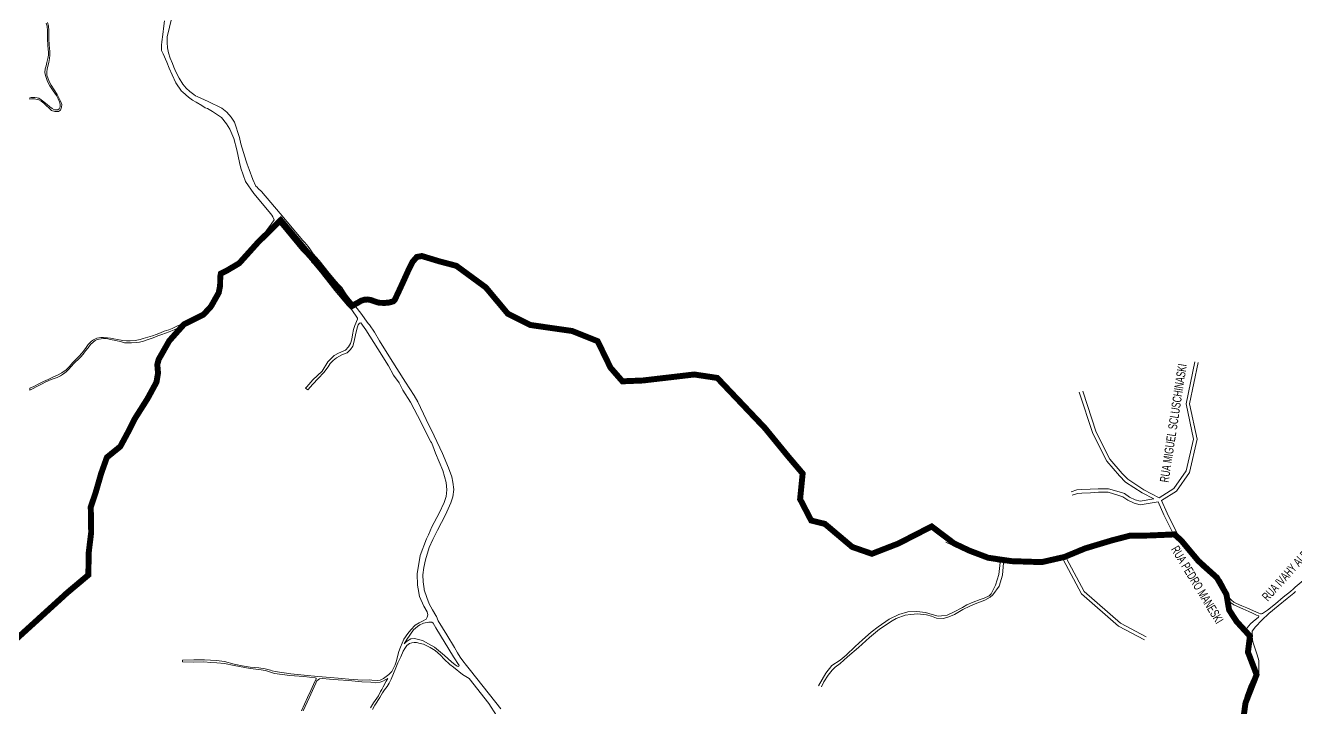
# Model space of a CAD drawing. Header units: millimetres. Extents: x 617885 to 663705, y 7172943 to 7234736.
# Drawn here: x 648715 to 650852, y 7196000 to 7197148 of the extents above; entities that cross this region are included whole.
import ezdxf

# ---------------------------------------------------------------- set-up
doc = ezdxf.new("R2010")
doc.units = ezdxf.units.MM
doc.layers.add('BAIRROS', color=12, linetype='Continuous')
doc.layers.add('TOP_VIAS 10.000', color=7, linetype='Continuous', lineweight=9)
doc.layers.add('VIAS', color=7, linetype='Continuous', lineweight=5)
doc.styles.add('LDUP', font='LDUP.SHX')

msp = doc.modelspace()

# ---------------------------------------------------------------- linework, layer by layer
at = {"layer": 'BAIRROS', "lineweight": 40, "ltscale": 0.3, "const_width": 10}
msp.add_lwpolyline([(650760.4, 7195952.3), (650768.1, 7196008.1), (650786.8, 7196055.7), (650772.2, 7196093.6), (650775.6, 7196120.6), (650753.1, 7196145.1), (650740.5, 7196164.5), (650736, 7196190.7), (650720, 7196218.8), (650688.8, 7196246.9), (650659.8, 7196281.6), (650648.5, 7196291.6), (650606.4, 7196289.8), (650572.9, 7196289.3), (650543.6, 7196281.7), (650498.3, 7196268.1), (650463.5, 7196253.7), (650425.2, 7196245), (650374.5, 7196246.6), (650335.1, 7196252.3), (650303.4, 7196264.3), (650277.6, 7196276.5), (650239.9, 7196305), (650183.9, 7196276.3), (650139.3, 7196259), (650106.2, 7196270.5), (650060.2, 7196309.3), (650037.2, 7196315), (650018.5, 7196351), (650022.8, 7196394.1), (649998.4, 7196422.8), (649959.6, 7196470.2), (649879.1, 7196554.9), (649840.3, 7196560.7), (649754, 7196550.6), (649719.5, 7196549.2), (649699.4, 7196572.2), (649677.8, 7196616.7), (649634.7, 7196633.9), (649564.2, 7196644), (649526.8, 7196662.7), (649489.5, 7196707.2), (649440, 7196743.5), (649410.8, 7196751.2), (649381.9, 7196760), (649373.4, 7196758.4), (649366.1, 7196750), (649359.5, 7196736.6), (649351, 7196717.8), (649341.3, 7196696.7), (649336.1, 7196685.9), (649333.6, 7196683.7), (649327.2, 7196681.8), (649319.4, 7196681.1), (649311.3, 7196681.3), (649308, 7196681.8), (649302, 7196683.8), (649296, 7196686), (649290.5, 7196686.9), (649285.3, 7196686.5), (649279.8, 7196684.8), (649275, 7196681.9), (649270.4, 7196679.5), (649268.5, 7196678), (649265, 7196676.2), (649144.3, 7196820.3), (649106, 7196782.8), (649074.5, 7196747.8), (649053.7, 7196735.5), (649043.7, 7196730.5), (649042.6, 7196725.1), (649042.4, 7196710), (649040, 7196698.1), (649027, 7196675.1), (649014.4, 7196661.4), (648981.8, 7196645.3), (648956.8, 7196617.3), (648939, 7196586.1), (648936.7, 7196577.4), (648937.9, 7196562.9), (648935.3, 7196547.7), (648920.1, 7196519.8), (648898.5, 7196485.7), (648887.2, 7196463.2), (648874.4, 7196439.5), (648851.9, 7196421.3), (648842.1, 7196393.9), (648833.2, 7196362.9), (648824.7, 7196337.7), (648825.1, 7196316), (648825.4, 7196295), (648821.2, 7196260.7), (648820.7, 7196223.4), (648785.2, 7196193.6), (648589.6, 7196015.6)], dxfattribs=at)
at = {"layer": 'VIAS', "color": 253}
for points in [[(650848.8, 7196200), (650851.7, 7196202.6), (650865.3, 7196213.9), (650894.4, 7196249.7), (650911.6, 7196283.5), (650935.7, 7196316.9), (650951.1, 7196326.2), (650976.4, 7196344), (651019.2, 7196368.3), (651038.1, 7196383.6), (651060.6, 7196412.1), (651082.4, 7196466.4), (651113.1, 7196518), (651156.2, 7196548.8), (651207.3, 7196575.5), (651349.2, 7196650.2), (651427.9, 7196675.2), (651529, 7196722.8), (651620.6, 7196816.3), (651776.1, 7197000.5), (651854.8, 7197074.9), (651890.1, 7197124.3), (651920.9, 7197187.9)], [(648949, 7197155.8), (648947.9, 7197147.3), (648946.1, 7197132.8), (648944.5, 7197120.1), (648943.8, 7197114.5), (648943.6, 7197111.1), (648944, 7197106), (648946.4, 7197100.4), (648952.9, 7197086.1), (648956.9, 7197075.8), (648961.8, 7197065.1), (648968, 7197051.2), (648977.6, 7197037.6), (648978.9, 7197036.5), (648984.5, 7197031.2), (648989.4, 7197027.2), (648995.8, 7197022.5), (649002.2, 7197018.9), (649011.8, 7197013.2), (649017.4, 7197009.5), (649021.4, 7197008.2), (649029.6, 7197002.9), (649044.7, 7196992.8), (649053, 7196982.6), (649058.9, 7196973.2), (649065.5, 7196957.6), (649070.5, 7196938.6), (649075.2, 7196917.2), (649077.1, 7196907.9), (649085.3, 7196885.6), (649099.1, 7196865), (649105.5, 7196857.8), (649127.3, 7196831.3), (649129.5, 7196828.6), (649131.4, 7196825.8), (649133.4, 7196821.1), (649128.5, 7196813.4), (649121.4, 7196804.4), (649114.1, 7196794.1), (649105.1, 7196784.8), (649094.7, 7196772.7), (649086.3, 7196762.2), (649076.5, 7196752.3), (649066.5, 7196743.9), (649059.2, 7196739.9), (649050.5, 7196736.5), (649043.9, 7196734.1), (649040.9, 7196730.3), (649039.2, 7196723.5), (649039.2, 7196716.3), (649039.4, 7196707.9), (649036.8, 7196698.7), (649034, 7196691.2), (649027.2, 7196677.2), (649025.9, 7196674.9), (649023.1, 7196671.5), (649020.3, 7196668.4), (649016.7, 7196664.5), (649010.9, 7196660.8), (649003.7, 7196656.6), (648996.7, 7196653.5), (648988.1, 7196650.6), (648981.2, 7196646.9), (648974.8, 7196644.2), (648968.3, 7196641.6), (648961.5, 7196638.3), (648956.1, 7196635.9), (648948.2, 7196633.3), (648942.3, 7196630.9)], [(648960, 7197156.7), (648957.3, 7197145.2), (648953.4, 7197128.8), (648953.4, 7197119), (648953.7, 7197110.5), (648955.7, 7197102.1), (648958.3, 7197093.1), (648962.3, 7197083.7), (648964.6, 7197077.8), (648967.9, 7197069.7), (648973.6, 7197059), (648979.7, 7197048.9), (648985.1, 7197042.5), (648991.3, 7197036.7), (648997.9, 7197031.8), (649001.1, 7197029.8), (649003.8, 7197028.5), (649016, 7197022.6), (649022.1, 7197020), (649030.3, 7197015.9), (649037.7, 7197012.5), (649045.1, 7197008.9), (649053.7, 7197001.9), (649061.1, 7196993.6), (649066.4, 7196985.2), (649074.8, 7196959.3), (649077.5, 7196948.6), (649086.4, 7196919.5), (649087.8, 7196914.4), (649091.1, 7196905.4), (649097.4, 7196888.5), (649102.7, 7196877.7), (649104.6, 7196875.8), (649106.4, 7196873.8), (649112.2, 7196868.8), (649143.2, 7196831.8), (649181.7, 7196786.3), (649185, 7196782.5), (649190.7, 7196775.9), (649193.6, 7196772), (649198.9, 7196763.5), (649209, 7196752.3), (649226.2, 7196731.4), (649237.8, 7196717.2), (649242.6, 7196711.8), (649247.2, 7196707), (649249, 7196704.2), (649253.7, 7196696.5), (649259.9, 7196687.9), (649279, 7196663.7), (649291.8, 7196646.5), (649293.8, 7196644), (649302.4, 7196631.7), (649310.9, 7196617.5), (649328.9, 7196587.7), (649354.3, 7196547.8), (649368.7, 7196525.4), (649375.4, 7196514.6), (649389.4, 7196485.2), (649402.5, 7196457.3), (649416.6, 7196427.5), (649426.5, 7196403.5), (649432.5, 7196388.7), (649434.3, 7196379.3), (649435.7, 7196367.3), (649434.3, 7196354.7), (649430.8, 7196344.8), (649421.9, 7196324.8), (649408.2, 7196299), (649400.2, 7196283.1), (649394.3, 7196269.4), (649387.9, 7196248.8), (649385.2, 7196235.7), (649383.8, 7196223.7), (649384.1, 7196211.7), (649385.8, 7196200)], [(648749.7, 7197152), (648751.3, 7197147), (648751.7, 7197138.8), (648752, 7197125.2), (648752.2, 7197114.8), (648753.2, 7197107.3), (648753.5, 7197103.4), (648753.3, 7197097.7), (648752.7, 7197092.5), (648751, 7197085.6), (648749.4, 7197079.9), (648748, 7197074.8), (648747.6, 7197068.6), (648748.4, 7197063.9), (648751.8, 7197053.4), (648755.8, 7197046.2), (648761.2, 7197037.8), (648766.8, 7197030), (648769.8, 7197024.4), (648772.2, 7197019.4), (648773, 7197015.1), (648773.1, 7197010.9), (648771.7, 7197007.6), (648769.2, 7197006.2), (648766.8, 7197006), (648763.8, 7197006.1), (648759.5, 7197008), (648755.7, 7197010.8), (648751.5, 7197014.9), (648746, 7197019.5), (648741.5, 7197022.6), (648737.5, 7197025.4), (648734.4, 7197026.2), (648730.4, 7197026.8), (648724.2, 7197026.7), (648721.9, 7197026.2), (648721.9, 7197023.9), (648724.7, 7197024.3), (648730.2, 7197024.4), (648737.1, 7197023), (648741.1, 7197020.4), (648745.6, 7197017.1), (648750.3, 7197012.9), (648754.3, 7197009.1), (648758.9, 7197005), (648764.3, 7197003.2), (648770.2, 7197003.3), (648773.9, 7197005.5), (648775.6, 7197010.4), (648776, 7197014.9), (648774, 7197020.5), (648768.2, 7197031.9), (648763.1, 7197039.8), (648757.9, 7197047.7), (648754.8, 7197053.5), (648751, 7197064.2), (648750.5, 7197069.4), (648751.1, 7197074.9), (648754.2, 7197085.7), (648755.1, 7197092.6), (648755.8, 7197097.7), (648755.7, 7197104), (648754.7, 7197115.1), (648754.4, 7197125.2), (648754.2, 7197138.9), (648753.5, 7197147.3), (648751.9, 7197153.1)], [(648913.6, 7196616.7), (648921.3, 7196619.3), (648929.6, 7196622.5), (648937.6, 7196625.5), (648944.1, 7196628.1), (648950.7, 7196630.1), (648956.9, 7196632.5), (648964.9, 7196635.7), (648969.7, 7196638.3), (648975.1, 7196640.4), (648980, 7196643.3), (648985.6, 7196646.1), (648995.2, 7196650.1), (649003.1, 7196653.7), (649010.5, 7196657.7), (649015.3, 7196661), (649019.3, 7196664), (649022.2, 7196666.9), (649025.7, 7196671.2), (649029.6, 7196676.6), (649043, 7196698.1), (649044.1, 7196703.4), (649045.6, 7196710.3), (649044, 7196720.7), (649044.1, 7196726.5), (649045.7, 7196730.2), (649049.6, 7196732.2), (649058, 7196734.5), (649066.8, 7196739), (649077.3, 7196746.9), (649084.4, 7196754.8), (649099.8, 7196773.2), (649107, 7196781.1), (649114.6, 7196788.7), (649125.4, 7196802.1), (649135.2, 7196812.3), (649137.7, 7196814.3), (649140.3, 7196814.7), (649142.4, 7196814), (649179.5, 7196769.5), (649185.9, 7196762.5), (649195, 7196752.5), (649196.4, 7196750.5), (649198.9, 7196747.6), (649200, 7196746.4), (649213.6, 7196729.8), (649216.2, 7196726.2), (649216.8, 7196725.5), (649221.2, 7196720.2), (649235.6, 7196702.1), (649256.7, 7196676.8), (649264.3, 7196669.5), (649273.5, 7196655.7), (649273.8, 7196655.3), (649273.5, 7196653.6), (649269.2, 7196643.2), (649266.9, 7196636.5), (649265.2, 7196627.6), (649263.9, 7196620.1), (649262, 7196613.1), (649258.7, 7196607.3), (649253.4, 7196601.5), (649241.8, 7196596.3), (649234.6, 7196592.4), (649223.7, 7196582), (649213.9, 7196566.5), (649198.5, 7196551.7), (649188.2, 7196539.7), (649186.2, 7196537.5), (649190.1, 7196535.1), (649198.2, 7196544.5), (649207.6, 7196553.9), (649217, 7196564.2), (649224, 7196573.7), (649227.8, 7196579), (649232.5, 7196584.1), (649238.5, 7196588.8), (649247.4, 7196593.5), (649256, 7196597), (649262.1, 7196602.8), (649265.6, 7196608.6), (649267.9, 7196616.9), (649270.4, 7196627.6), (649272.8, 7196639.2), (649274.9, 7196644.4), (649277.2, 7196647.3), (649279.2, 7196647.6), (649287.4, 7196635.8), (649307.8, 7196603.7), (649325.6, 7196575.1), (649334.2, 7196559.5), (649343.6, 7196546.4), (649350.1, 7196534.5), (649363, 7196513.9), (649380.7, 7196479.8), (649386.4, 7196468.2), (649397, 7196447.3), (649397.9, 7196446.1), (649400.6, 7196440.5), (649405, 7196428.1), (649417.5, 7196399), (649423.1, 7196379.2), (649423.7, 7196366.4), (649423, 7196355.2), (649419.6, 7196345.1), (649410.8, 7196327.3), (649398.5, 7196304.4), (649393.1, 7196291), (649389.9, 7196284.4), (649379, 7196256.2), (649374.3, 7196225.3), (649374.7, 7196206.4), (649375.7, 7196200), (649377.8, 7196187.1), (649385.4, 7196171), (649390.9, 7196161.5), (649392.1, 7196156.4), (649391, 7196152.2), (649389.2, 7196149.1), (649383, 7196145.6), (649380.6, 7196144.3), (649377.3, 7196142.6), (649370.8, 7196138.8), (649363.2, 7196131.2), (649358.2, 7196125), (649351.5, 7196115.6), (649345.9, 7196101.7), (649343.2, 7196094.5), (649341, 7196086.3), (649339.3, 7196078.7), (649337.1, 7196072.4), (649333.6, 7196065.5), (649331.4, 7196061.2), (649326.3, 7196055.8), (649322.1, 7196052.3), (649317.3, 7196049.1), (649311.8, 7196046.5), (649307.2, 7196046.1), (649297.7, 7196046.4), (649293, 7196046.8), (649281.6, 7196046.2), (649259.1, 7196048), (649241.1, 7196049.5), (649228.1, 7196050.9), (649206.6, 7196052.7), (649183.6, 7196055), (649161.2, 7196056.8), (649135.3, 7196060.7), (649129.9, 7196062.2), (649127, 7196063), (649118, 7196065.7), (649107.7, 7196067.1), (649092.9, 7196068.2), (649079.7, 7196070.5), (649065.9, 7196073.1), (649049.5, 7196077.8), (649036.2, 7196079.2), (649016.1, 7196080.4), (648997.9, 7196080.6), (648979.1, 7196080.3), (648978.9, 7196077.1), (648997.5, 7196076.7), (649015.2, 7196077), (649026.5, 7196076.3), (649036.8, 7196075.8), (649049.5, 7196074.4), (649066.2, 7196070.9), (649092.9, 7196065.8), (649107.5, 7196064.6), (649118.8, 7196062.8), (649134.2, 7196057.8), (649159.5, 7196054.4), (649183.4, 7196052.3), (649202.4, 7196050.5), (649204.3, 7196049.8), (649203.8, 7196048.3), (649201.9, 7196044.3), (649195, 7196029), (649189.5, 7196017), (649179.2, 7195994.7)], [(648804.5, 7196590.7), (648800.1, 7196586.5), (648794.3, 7196580.6), (648788.1, 7196573.4), (648783.1, 7196568.7), (648775.9, 7196563.7), (648768.8, 7196559.8), (648761.1, 7196556.3), (648753.1, 7196552.4), (648745.3, 7196549), (648737.1, 7196544.8), (648728.9, 7196540.7), (648721.9, 7196537.6), (648721.9, 7196534.2), (648726.9, 7196536.7), (648734, 7196540.6), (648742.8, 7196545.2), (648747.9, 7196547.9), (648753.9, 7196550.3), (648758.3, 7196552), (648763.3, 7196553.7), (648768.2, 7196555.9), (648774, 7196558.7), (648778.9, 7196562), (648783.2, 7196565.2), (648787, 7196569.2), (648792.4, 7196574.8), (648796.4, 7196579.1), (648799, 7196582), (648803.3, 7196585.9), (648807.6, 7196589.7), (648811.7, 7196594.6), (648816.1, 7196600.3), (648820.1, 7196605.6), (648824.5, 7196610.9), (648828.5, 7196615.1), (648832, 7196617.7), (648835.7, 7196619.4), (648842.3, 7196620.9), (648846.4, 7196621.1), (648851.3, 7196621), (648858.1, 7196619.6), (648867, 7196617.8), (648876.2, 7196615.5), (648881.6, 7196614.2), (648886.8, 7196614), (648893.5, 7196614.1), (648901.6, 7196614.7), (648907, 7196615.3), (648913.6, 7196616.7)], [(648841.6, 7196622.9), (648834.7, 7196621.6), (648829.2, 7196619.2)], [(648846.3, 7196622.7), (648841.6, 7196622.9)], [(648852.7, 7196622.5), (648846.3, 7196622.7)], [(648863.5, 7196620.5), (648858, 7196621.7), (648852.7, 7196622.5)], [(648884.7, 7196617.3), (648878.6, 7196618), (648869.7, 7196619.5), (648863.5, 7196620.5)], [(648920.9, 7196623.4), (648913.1, 7196621.4), (648907.6, 7196619.5), (648899.6, 7196618.1), (648890.8, 7196617.2), (648884.7, 7196617.3)], [(648928.4, 7196626), (648920.9, 7196623.4)], [(648934.9, 7196628), (648928.4, 7196626)], [(648942.3, 7196630.9), (648934.9, 7196628)], [(648820.3, 7196610.9), (648815.6, 7196604.2), (648810, 7196597)], [(648829.2, 7196619.2), (648825.7, 7196616.6), (648820.3, 7196610.9)], [(648810, 7196597), (648804.5, 7196590.7)], [(650682.8, 7196582.2), (650668, 7196511.3), (650680.7, 7196451.8), (650668.3, 7196398.4), (650647.5, 7196369.1), (650622.8, 7196353.3), (650597.2, 7196366.8), (650569.8, 7196384.5), (650560.3, 7196394), (650539.7, 7196418.3), (650516.5, 7196463.7), (650494.1, 7196532.7)], [(650733.4, 7196204.7), (650727.8, 7196214.5), (650698.2, 7196240.5), (650671.3, 7196273.5), (650652.9, 7196293.1), (650636.1, 7196327.3), (650626.7, 7196348.7), (650651.7, 7196364.6), (650673.9, 7196395.8), (650686.9, 7196451.7), (650674.1, 7196511.3), (650688.7, 7196581)], [(650488.4, 7196530.9), (650511, 7196461.4), (650534.7, 7196415), (650555.9, 7196389.9), (650566.1, 7196379.8), (650594.2, 7196361.6), (650613.6, 7196351.3), (650590.9, 7196347.6), (650582.6, 7196349.8), (650573.1, 7196354.5), (650564.3, 7196360.2), (650555.3, 7196363.4), (650537.5, 7196368.5), (650520.4, 7196368.5), (650506.7, 7196367.8), (650492.5, 7196367.2), (650484.1, 7196366.6), (650474.5, 7196363.4)], [(650476.3, 7196357.7), (650485.3, 7196360.6), (650492.9, 7196361.2), (650507, 7196361.8), (650520.5, 7196362.5), (650536.7, 7196362.5), (650553.5, 7196357.7), (650561.7, 7196354.7), (650570.2, 7196349.3), (650580.5, 7196344.1), (650590.6, 7196341.4), (650621.1, 7196346.5), (650630.7, 7196324.8), (650645.7, 7196294.1), (650615, 7196291.8), (650567.2, 7196291.2), (650488.6, 7196269), (650461.6, 7196255.4), (650424.9, 7196247.7), (650358.7, 7196249.9), (650329.7, 7196256.4), (650304.4, 7196266.3), (650266.2, 7196284)], [(650263.7, 7196278.6), (650302.1, 7196260.8), (650327.9, 7196250.7), (650355.1, 7196244.6), (650353.1, 7196224.3), (650347.6, 7196206.2), (650339.8, 7196191.7)], [(650731.8, 7196195.5), (650723.1, 7196210.6), (650693.9, 7196236.3), (650666.7, 7196269.5), (650649.2, 7196288.3), (650615.2, 7196285.8), (650568.1, 7196285.2), (650490.8, 7196263.3), (650466.7, 7196251.3), (650496.6, 7196195.6), (650557.7, 7196142.5), (650601, 7196119.4)], [(650353.4, 7196204.7), (650359, 7196223.1), (650361, 7196243.8), (650425.4, 7196241.6), (650461, 7196249.2), (650491.9, 7196191.8), (650554.3, 7196137.5), (650598.2, 7196114.1)], [(649385.8, 7196200), (649386, 7196198.5), (649390.1, 7196185.4), (649394.2, 7196174.7), (649399.7, 7196164.5), (649405.5, 7196155.4), (649406.3, 7196153.6), (649409.2, 7196146.2), (649423.7, 7196122.8), (649436.7, 7196101.6), (649441.8, 7196092.5), (649446.3, 7196085.3), (649450.8, 7196078.8), (649457, 7196071.1), (649463.9, 7196062.5), (649514.7, 7195998.2)], [(650353.4, 7196204.7), (650342.8, 7196190.2), (650338.6, 7196186), (650329.6, 7196181.2), (650316, 7196176.1), (650303.9, 7196170.9), (650292.5, 7196165.5), (650278.6, 7196157.1), (650268.6, 7196152.9), (650260.1, 7196150.3), (650248.2, 7196150.7), (650239.7, 7196153.8), (650231.1, 7196156.3), (650216.2, 7196157.9), (650204.9, 7196156.9), (650195.2, 7196155.5), (650180.4, 7196150.1), (650173.4, 7196146), (650152.1, 7196132.3), (650135.1, 7196118.4), (650117, 7196101.5), (650098.3, 7196085.4), (650086.2, 7196074.2), (650077.3, 7196068.2), (650072.4, 7196063.1), (650066, 7196054.8), (650058.4, 7196043.7), (650054.5, 7196035.2)], [(650770.4, 7196123), (650765.5, 7196127.3), (650763.2, 7196129.8), (650760.3, 7196132.9), (650757.4, 7196137.4), (650750.6, 7196146.1), (650744.2, 7196156.8), (650739.4, 7196165.4), (650737.1, 7196171.6), (650735.6, 7196178.8), (650734.5, 7196185.9), (650732.7, 7196192.7), (650731.8, 7196195.5)], [(650733.4, 7196204.7), (650735.5, 7196195.8), (650737.4, 7196190.3), (650741, 7196184.5), (650744.4, 7196181), (650748.2, 7196177.8), (650752.7, 7196175.5), (650761.7, 7196171.5), (650770.5, 7196168), (650781.7, 7196163.1)], [(650768.1, 7195985.6), (650768.8, 7195987.9), (650769.9, 7195997.7), (650771.3, 7196006.4), (650779, 7196029.5), (650787.1, 7196046.9), (650790.8, 7196054.1), (650790.5, 7196079.6), (650787.6, 7196089.2), (650783.8, 7196100.7), (650780.6, 7196110.8), (650779.3, 7196119.4), (650779.3, 7196128.6), (650785, 7196136.1), (650795.6, 7196147.1), (650807.6, 7196158.7), (650822.9, 7196171.3), (650838.4, 7196183.7), (650849.6, 7196192.8), (650852.4, 7196195.4)], [(650796.5, 7196158.4), (650805, 7196164.3), (650818.4, 7196174.9), (650831.3, 7196185.8), (650843.6, 7196195.7), (650848.8, 7196200)], [(650049.5, 7196036.8), (650055.5, 7196047.3), (650061.9, 7196058.2), (650071.8, 7196070.9), (650085.7, 7196079.9), (650096, 7196088.3), (650111.4, 7196103.1), (650123.7, 7196114), (650138.3, 7196127.4), (650149.8, 7196136.2), (650168.5, 7196148.8), (650184.5, 7196156.7), (650199.6, 7196161.2), (650215, 7196162.1), (650229.7, 7196160.3), (650240.9, 7196156.7), (650251, 7196154.3), (650256.7, 7196154.6), (650265.8, 7196155.8), (650276.7, 7196160.6), (650291.7, 7196168.4), (650299, 7196172.9), (650309.8, 7196177.8), (650321.3, 7196182.3), (650328.3, 7196184.4), (650336.5, 7196188.4), (650339.8, 7196191.7)], [(650769, 7196131.3), (650766.3, 7196132.3), (650762.9, 7196135.1), (650760.8, 7196138.3), (650754.8, 7196147.5), (650748.9, 7196155.7), (650745, 7196162.2), (650741.8, 7196169.5), (650740.4, 7196174.2), (650739.6, 7196178), (650739.6, 7196179.1), (650740.9, 7196179), (650742.8, 7196177.2)], [(650742.8, 7196177.2), (650748.3, 7196173.3), (650754.7, 7196170.2), (650763.5, 7196166.3), (650773.9, 7196161.8), (650779.7, 7196159), (650786.8, 7196156), (650790.3, 7196154.5), (650790.5, 7196153.7), (650789.7, 7196152.3), (650781.1, 7196145), (650776.6, 7196140.9), (650770.9, 7196134.5), (650769, 7196131.3)], [(650781.7, 7196163.1), (650790.3, 7196159.2), (650793.5, 7196157.9), (650795, 7196157.8), (650796.5, 7196158.4)], [(649520.5, 7195967), (649494.9, 7196007.3), (649461.6, 7196049.1), (649450.3, 7196055.8), (649435.1, 7196068), (649428.8, 7196072.7), (649419.5, 7196081.5), (649413.1, 7196088.3), (649404.1, 7196096.2), (649396.1, 7196101.4), (649384.5, 7196107), (649379, 7196108.2), (649372.8, 7196109.7), (649369.1, 7196109.7), (649365.3, 7196109.4), (649361.3, 7196107.9), (649356.8, 7196104.8), (649353.1, 7196099.6), (649350.3, 7196095), (649346.3, 7196085.7), (649341.6, 7196075.8), (649338.3, 7196066.9), (649334.3, 7196057.5), (649330.3, 7196047.9), (649326.7, 7196041.4), (649323.7, 7196035.9), (649319.3, 7196030.2), (649315.6, 7196024.8), (649311.3, 7196017.5), (649303, 7196004.5), (649298.9, 7195997.1)], [(650782.5, 7196077.5), (650779.9, 7196085.4), (650776.4, 7196094.3), (650774.2, 7196104.2), (650772.3, 7196116), (650770.4, 7196123)], [(650783.7, 7196058.3), (650783.8, 7196062.2), (650783.4, 7196067.3), (650782.5, 7196077.5)], [(649181.9, 7195994.8), (649192.2, 7196016.8), (649197.9, 7196029.1), (649203.6, 7196041.5), (649205.1, 7196045.4), (649207.2, 7196047.1), (649209.9, 7196048.5), (649214.9, 7196049.3), (649226.4, 7196048.2), (649240.9, 7196046.8), (649258.4, 7196045.6), (649281.1, 7196043.7), (649296.2, 7196042.9), (649304.6, 7196042.1), (649312, 7196042.8), (649316.2, 7196044.5), (649321.3, 7196047.3), (649324.5, 7196049), (649321.7, 7196044.5), (649317, 7196035.1), (649314.3, 7196030.6), (649312.4, 7196027.6), (649308.8, 7196019.9), (649300.3, 7196008.1), (649295.4, 7196000.1)], [(650773.9, 7196036.1), (650783.7, 7196058.3)], [(650767.5, 7196019.5), (650773.9, 7196036.1)], [(650757.2, 7195942.3), (650757.8, 7195955.9), (650759.7, 7195976.2), (650763.4, 7196001.4)], [(650763.4, 7196001.4), (650767.5, 7196019.5)]]:
    msp.add_lwpolyline(points, dxfattribs=at)
msp.add_lwpolyline([(649398.6, 7196143.8), (649393.7, 7196143.9), (649384.8, 7196142.3), (649383.3, 7196141.7), (649378.7, 7196139.4), (649374.4, 7196136.5), (649367.9, 7196130.9), (649356.7, 7196114.6), (649352.3, 7196107.7), (649356.3, 7196111.3), (649363.3, 7196115.8), (649369.8, 7196116.7), (649382.8, 7196113.4), (649403.4, 7196102.1), (649420, 7196088), (649431.9, 7196077.4), (649437.8, 7196072.1), (649441.4, 7196069.9), (649443.3, 7196069.3), (649444.3, 7196070), (649444.8, 7196071.2), (649435.2, 7196085.7), (649405.4, 7196134.3), (649401.1, 7196142.1)], close=True, dxfattribs=at)

# ---------------------------------------------------------------- texts
at = {"layer": 'TOP_VIAS 10.000', "color": 251, "style": 'LDUP', "width": 0.69}
for s, rotation, p in [('RUA MIGUEL SCLUSCHINASKI', 81.1413, (650638.5, 7196378.3)), ('RUA IVAHY ALBERTI', 47.926, (650805.6, 7196178.3)), ('RUA PEDRO MANESKI', 301.2644, (650642.1, 7196266.6))]:
    msp.add_text(s, height=15, rotation=rotation, dxfattribs=at).set_placement(p)

doc.saveas('drawing.dxf')
